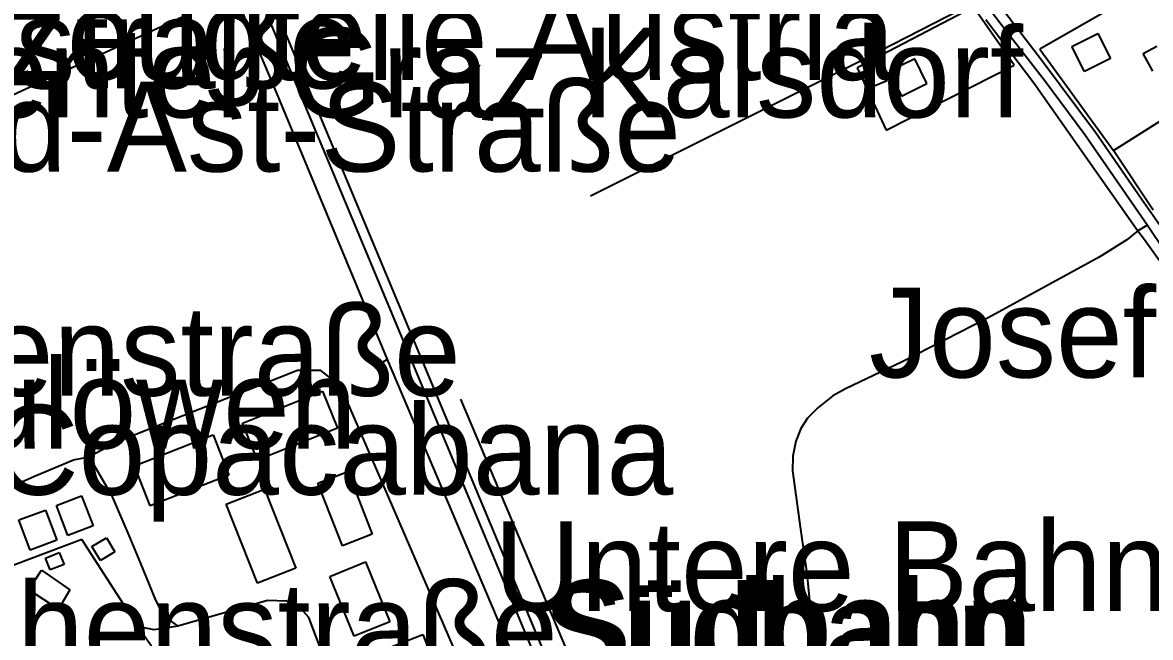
# Model space of a CAD drawing. Extents: x -3657 to 4700, y -7332 to 8131.
# Drawn here: x 1407 to 1952, y -1541 to -1244 of the extents above; entities that cross this region are included whole.
import ezdxf

# ---------------------------------------------------------------- set-up
doc = ezdxf.new("R2010")
doc.units = 0
for name, color, linetype in [('OSM_BUILDING_APARTMENTS', 9, 'CONTINUOUS'), ('OSM_BUILDING_YES', 9, 'CONTINUOUS'), ('OSM_HIGHWAY_CYCLEWAY', 8, 'CONTINUOUS'), ('OSM_HIGHWAY_FOOTWAY', 8, 'CONTINUOUS'), ('OSM_HIGHWAY_RESIDENTIAL', 8, 'CONTINUOUS'), ('OSM_HIGHWAY_SECONDARY', 8, 'CONTINUOUS'), ('OSM_HIGHWAY_SERVICE', 8, 'CONTINUOUS'), ('OSM_HIGHWAY_TRACK', 8, 'CONTINUOUS'), ('OSM_HIGHWAY_UNCLASSIFIED', 8, 'CONTINUOUS'), ('OSM_LABELS', 8, 'CONTINUOUS'), ('OSM_LANDUSE_FARMLAND', 3, 'CONTINUOUS'), ('OSM_LANDUSE_RESIDENTIAL', 3, 'CONTINUOUS'), ('OSM_LEISURE_PITCH', 3, 'CONTINUOUS'), ('OSM_RAILWAY_RAIL', 5, 'CONTINUOUS')]:
    doc.layers.add(name, color=color, linetype=linetype)

msp = doc.modelspace()

# ---------------------------------------------------------------- linework, layer by layer
at = {"layer": 'OSM_BUILDING_APARTMENTS'}
for p, q in [((1512.966025, -1437.667672), (1551.61644, -1422.200458)), ((1551.61644, -1422.200458), (1558.783756, -1440.1362)), ((1520.133341, -1455.592295), (1512.966025, -1437.667672)), ((1460.686333, -1458.183136), (1498.729991, -1443.327494)), ((1498.729991, -1443.327494), (1506.299284, -1462.719889)), ((1558.783756, -1440.1362), (1520.133341, -1455.592295)), ((1468.255625, -1477.575532), (1460.686333, -1458.183136)), ((1506.299284, -1462.719889), (1468.255625, -1477.575532)), ((1549.424531, -1466.589473), (1563.819839, -1460.985249)), ((1563.819839, -1460.985249), (1575.613676, -1491.296986)), ((1505.078185, -1476.763809), (1523.591856, -1469.469422)), ((1523.591856, -1469.469422), (1538.647011, -1507.720476)), ((1561.225953, -1496.90121), (1549.424531, -1466.589473)), ((1520.133341, -1515.014863), (1505.078185, -1476.763809)), ((1575.613676, -1491.296986), (1561.225953, -1496.90121)), ((1409.718753, -1518.15056), (1415.824244, -1508.687872)), ((1415.824244, -1508.687872), (1429.552119, -1518.15056)), ((1538.647011, -1507.720476), (1520.133341, -1515.014863)), ((1423.962371, -1527.513173), (1409.718753, -1518.15056)), ((1429.552119, -1518.15056), (1423.962371, -1527.513173))]:
    msp.add_line(p, q, dxfattribs=at)
at = {"layer": 'OSM_BUILDING_YES'}
for p, q in [((1913.759302, -1255.630458), (1926.304001, -1249.258989)), ((1926.304001, -1249.258989), (1932.43983, -1261.368116)), ((1919.895131, -1267.728466), (1913.759302, -1255.630458)), ((1948.253432, -1258.932947), (1954.7609, -1255.37471)), ((1952.955798, -1267.528315), (1948.253432, -1258.932947)), ((1820.910326, -1263.113877), (1813.765763, -1265.982706)), ((1824.497776, -1272.042829), (1820.910326, -1263.113877)), ((1837.891935, -1261.51267), (1825.552016, -1267.517196)), ((1843.73197, -1273.532841), (1837.891935, -1261.51267)), ((1932.43983, -1261.368116), (1919.895131, -1267.728466)), ((1813.765763, -1265.982706), (1817.353213, -1274.911658)), ((1825.552016, -1267.517196), (1831.399636, -1279.526248)), ((1817.353213, -1274.911658), (1824.497776, -1272.042829)), ((1831.399636, -1279.526248), (1843.73197, -1273.532841)), ((1422.99156, -1477.475456), (1435.202543, -1472.79415)), ((1435.202543, -1472.79415), (1440.724031, -1487.205012)), ((1404.887451, -1484.391781), (1417.70519, -1479.610399)), ((1417.70519, -1479.610399), (1423.150834, -1494.210293)), ((1428.513048, -1491.886319), (1422.99156, -1477.475456)), ((1410.333094, -1498.991675), (1404.887451, -1484.391781)), ((1440.724031, -1487.205012), (1428.513048, -1491.886319)), ((1440.185534, -1497.312631), (1447.201161, -1493.042746)), ((1447.201161, -1493.042746), (1451.311939, -1499.792278)), ((1423.150834, -1494.210293), (1410.333094, -1498.991675)), ((1444.288728, -1504.062163), (1440.185534, -1497.312631)), ((1417.70519, -1502.805661), (1424.417439, -1500.159221)), ((1419.980529, -1508.587797), (1417.70519, -1502.805661)), ((1424.417439, -1500.159221), (1426.692777, -1505.941357)), ((1451.311939, -1499.792278), (1444.288728, -1504.062163)), ((1426.692777, -1505.941357), (1419.980529, -1508.587797)), ((1555.120461, -1511.756852), (1572.329604, -1504.729333)), ((1572.329604, -1504.729333), (1584.131026, -1533.617775)), ((1566.921883, -1540.656414), (1555.120461, -1511.756852)), ((1584.131026, -1533.617775), (1566.921883, -1540.656414)), ((1582.325924, -1546.749896), (1600.111486, -1539.85581)), ((1600.111486, -1539.85581), (1603.289376, -1548.073115))]:
    msp.add_line(p, q, dxfattribs=at)
at = {"layer": 'OSM_HIGHWAY_CYCLEWAY'}
for p, q in [((1872.234376, -1242.509457), (1895.442827, -1273.188137)), ((1895.442827, -1273.188137), (1945.667131, -1344.675355)), ((1945.667131, -1344.675355), (1948.860189, -1348.889643)), ((1948.860189, -1348.889643), (2016.847301, -1444.08362))]:
    msp.add_line(p, q, dxfattribs=at)
at = {"layer": 'OSM_HIGHWAY_FOOTWAY'}
for p, q in [((1899.614281, -1262.769172), (1850.747597, -1198.887687)), ((1925.234592, -1297.184002), (1899.614281, -1262.769172)), ((1947.381219, -1329.363814), (1925.234592, -1297.184002)), ((1963.232743, -1352.003101), (1947.381219, -1329.363814))]:
    msp.add_line(p, q, dxfattribs=at)
at = {"layer": 'OSM_HIGHWAY_RESIDENTIAL'}
for p, q in [((1412.449159, -1463.220267), (1431.281376, -1455.325427)), ((1431.281376, -1455.325427), (1438.789993, -1453.93549)), ((1438.789993, -1453.93549), (1449.582682, -1472.36049)), ((1400.541554, -1468.557623), (1412.449159, -1463.220267)), ((1449.582682, -1472.36049), (1458.464086, -1493.087224)), ((1458.464086, -1493.087224), (1463.583597, -1505.529936)), ((1463.583597, -1505.529936), (1470.59164, -1522.420446)), ((1470.59164, -1522.420446), (1474.535559, -1530.626631)), ((1474.535559, -1530.626631), (1481.733213, -1535.719359))]:
    msp.add_line(p, q, dxfattribs=at)
at = {"layer": 'OSM_HIGHWAY_SECONDARY'}
for p, q in [((1870.421689, -1232.724303), (1885.385832, -1252.394686)), ((1885.385832, -1252.394686), (1900.54717, -1271.853798)), ((1900.54717, -1271.853798), (1919.970976, -1298.129159)), ((1919.970976, -1298.129159), (1950.25573, -1341.906602)), ((1950.25573, -1341.906602), (1958.871678, -1354.705138))]:
    msp.add_line(p, q, dxfattribs=at)
at = {"layer": 'OSM_HIGHWAY_SERVICE'}
for p, q in [((1807.986403, -1264.337021), (1866.159222, -1234.470064)), ((1539.5799, -1412.170676), (1452.935013, -1446.452072)), ((1550.78215, -1412.170676), (1539.5799, -1412.170676)), ((1556.819381, -1416.918699), (1550.78215, -1412.170676)), ((1564.578285, -1429.205739), (1556.819381, -1416.918699)), ((1627.734095, -1575.593859), (1564.578285, -1429.205739)), ((1452.935013, -1446.452072), (1438.789993, -1453.93549)), ((1435.301141, -1493.887827), (1321.875521, -1536.475484)), ((1458.418579, -1529.55916), (1435.301141, -1493.887827)), ((1525.002565, -1523.387841), (1481.733213, -1535.719359)), ((1534.134257, -1523.587992), (1525.002565, -1523.387841)), ((1539.860525, -1525.811891), (1534.134257, -1523.587992)), ((1544.926945, -1531.516191), (1539.860525, -1525.811891)), ((1462.225979, -1535.863912), (1458.418579, -1529.55916)), ((1554.248248, -1555.945716), (1544.926945, -1531.516191)), ((1469.021656, -1545.371078), (1462.225979, -1535.863912)), ((1470.288261, -1537.520717), (1462.225979, -1535.863912)), ((1481.733213, -1535.719359), (1470.288261, -1537.520717))]:
    msp.add_line(p, q, dxfattribs=at)
at = {"layer": 'OSM_HIGHWAY_TRACK'}
for p, q in [((1502.704249, -1215.04431), (1528.536924, -1276.268236)), ((1681.052858, -1327.818204), (1807.986403, -1264.337021)), ((1528.536924, -1276.268236), (1582.894759, -1406.900036)), ((1582.894759, -1406.900036), (1577.638727, -1410.013494)), ((1582.894759, -1406.900036), (1661.105725, -1591.072193)), ((1618.374869, -1426.092281), (1688.789009, -1592.762356))]:
    msp.add_line(p, q, dxfattribs=at)
at = {"layer": 'OSM_HIGHWAY_UNCLASSIFIED'}
for p, q in [((1945.667131, -1344.675355), (1940.289748, -1348.96748)), ((1950.25573, -1341.906602), (1945.667131, -1344.675355)), ((1940.289748, -1348.96748), (1926.956264, -1357.485011)), ((1926.956264, -1357.485011), (1873.334123, -1386.773755)), ((1873.334123, -1386.773755), (1831.733352, -1407.934149)), ((1831.733352, -1407.934149), (1804.315524, -1420.999553)), ((1804.315524, -1420.999553), (1798.316215, -1424.424357)), ((1798.316215, -1424.424357), (1790.966872, -1430.150895)), ((1790.966872, -1430.150895), (1786.074895, -1435.199145)), ((1786.074895, -1435.199145), (1782.813576, -1440.247395)), ((1782.813576, -1440.247395), (1780.280366, -1446.351996)), ((1780.280366, -1446.351996), (1778.839318, -1453.657503)), ((1778.839318, -1453.657503), (1778.687629, -1460.707261)), ((1778.687629, -1460.707261), (1782.593627, -1488.839578)), ((1782.593627, -1488.839578), (1785.748763, -1510.255721)), ((1785.748763, -1510.255721), (1787.667631, -1530.159612)), ((1787.667631, -1530.159612), (1788.312311, -1540.789847)), ((1788.312311, -1540.789847), (1784.459404, -1549.896712))]:
    msp.add_line(p, q, dxfattribs=at)
at = {"layer": 'OSM_LANDUSE_FARMLAND'}
msp.add_line((1488.013147, -1239.451596), (1369.98376, -1293.803676), dxfattribs=at)
at = {"layer": 'OSM_LANDUSE_RESIDENTIAL'}
for p, q in [((1976.626902, -1212.042047), (1898.302169, -1256.809124)), ((1866.159222, -1236.660604), (1810.026624, -1265.960467)), ((1885.893991, -1264.537172), (1866.159222, -1236.660604)), ((1898.302169, -1256.809124), (1933.941553, -1305.857206)), ((1824.057877, -1296.083172), (1885.893991, -1264.537172)), ((1810.026624, -1265.960467), (1824.057877, -1296.083172)), ((1933.941553, -1305.857206), (1962.777675, -1287.676836))]:
    msp.add_line(p, q, dxfattribs=at)
at = {"layer": 'OSM_LEISURE_PITCH'}
for p, q in [((1933.941553, -1305.857206), (1962.777675, -1287.676836)), ((1953.077149, -1334.70117), (1933.941553, -1305.857206))]:
    msp.add_line(p, q, dxfattribs=at)
at = {"layer": 'OSM_RAILWAY_RAIL'}
for p, q in [((1464.888125, -1084.579302), (1889.215985, -2100.467272)), ((1460.51189, -1086.425138), (1884.83975, -2102.168554))]:
    msp.add_line(p, q, dxfattribs=at)

# ---------------------------------------------------------------- texts
at = {"layer": 'OSM_LABELS'}
for s, p in [('WM Fahrzeugteile Austria', (1160.357675, -1271.761135)), ('Feldkirchenstraße', (1103.050581, -1275.863302)), ('Tesla Center Graz Kalsdorf', (1186.836083, -1289.879885)), ('Eduard-Ast-Straße', (1240.827858, -1316.029187)), ('Josef-Ressel-Straße', (1815.712784, -1415.568422)), ('Feldkirchenstraße', (1153.797518, -1424.419738)), ('Die Baulöwen', (1209.873884, -1449.939886)), ('Copacabana', (1391.833766, -1472.226111)), ('Untere Bahnstraße', (1634.517728, -1528.462446)), ('Feldkirchenstraße', (1200.662653, -1558.113145)), ('Südbahn', (1658.025546, -1559.227455)), ('Südbahn', (1662.131255, -1556.801237))]:
    msp.add_text(s, height=43.418293, dxfattribs=at).set_placement(p)

doc.saveas('drawing.dxf')
